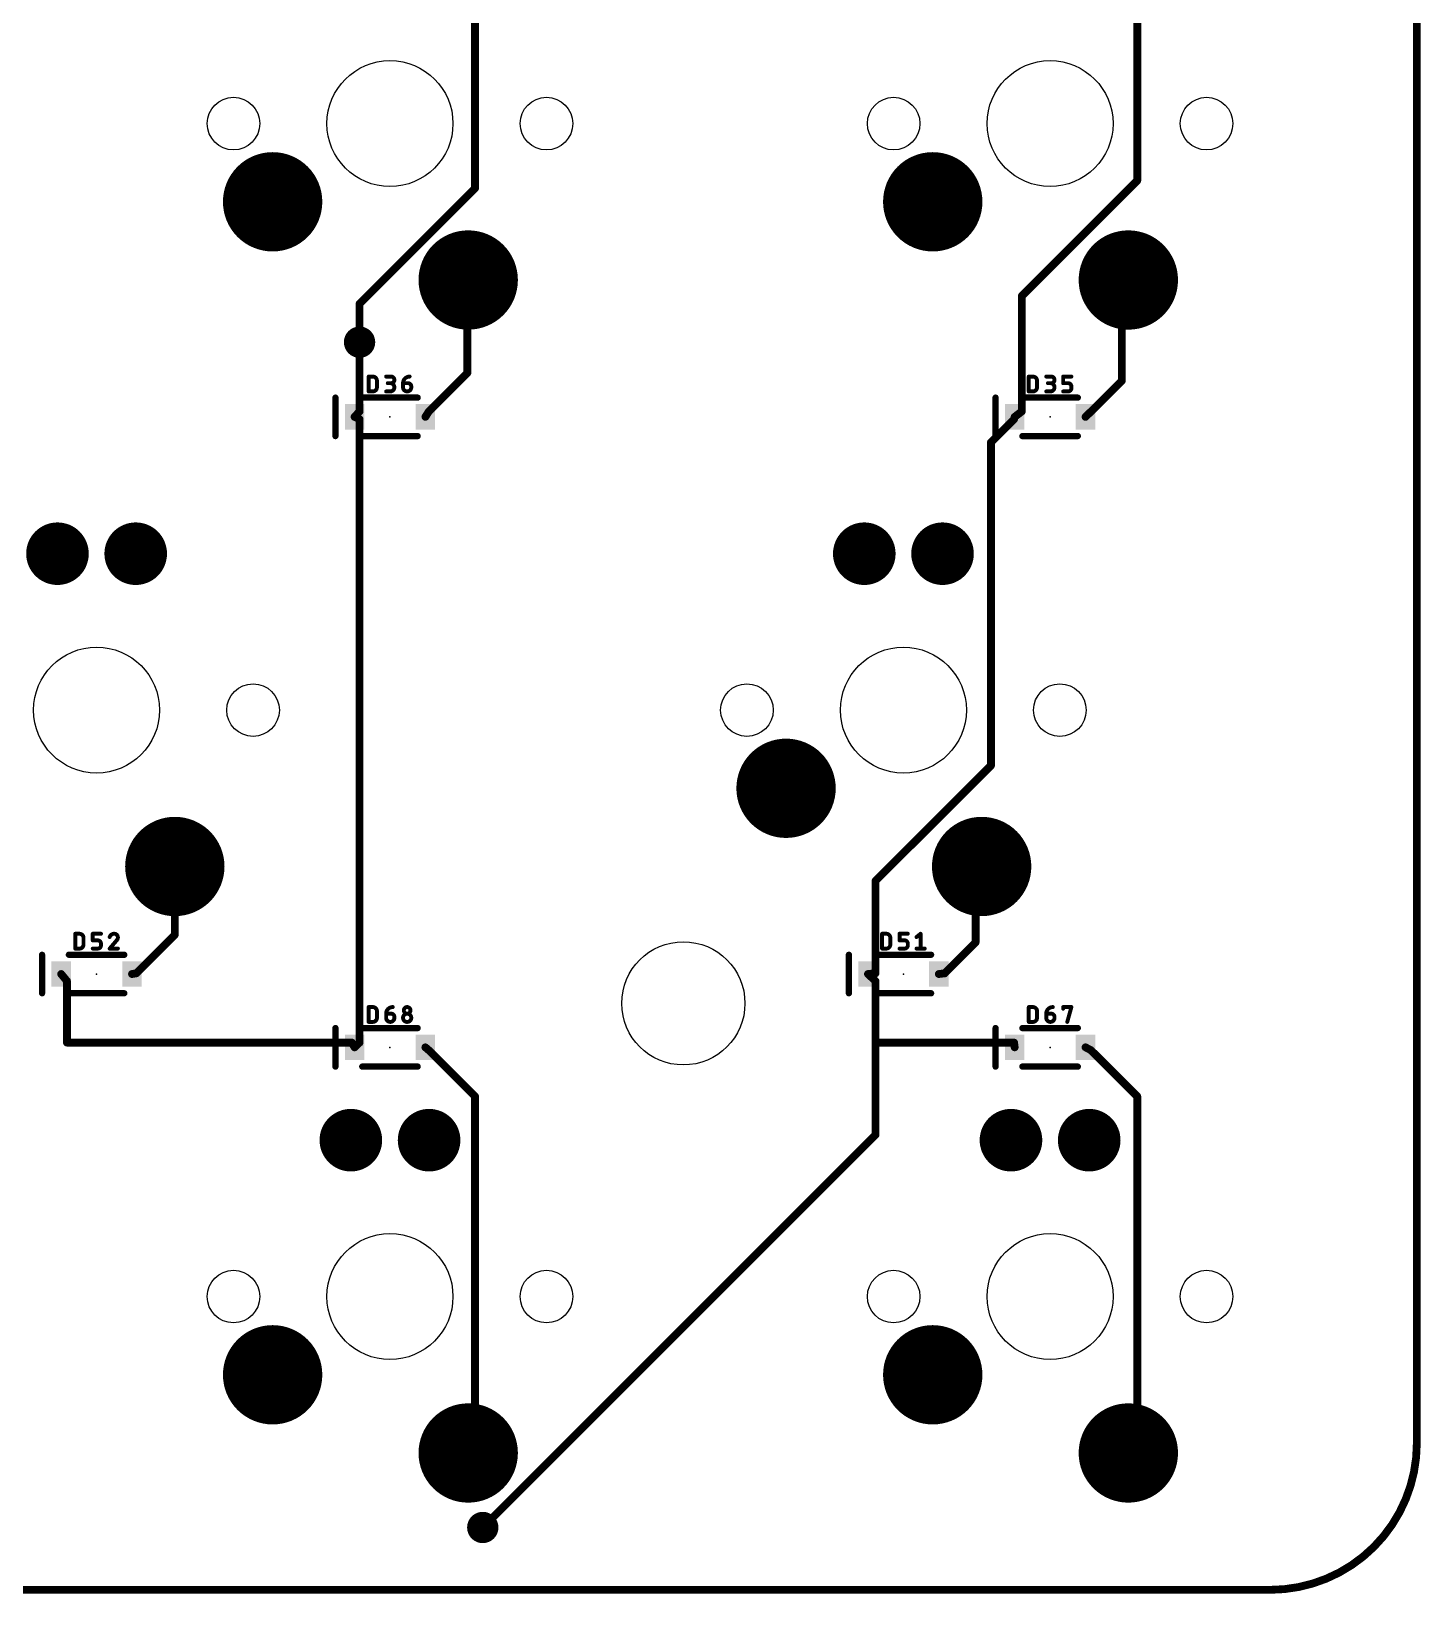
# Model space of a CAD drawing. Extents: x -10 to 314, y -10 to 86.
# Drawn here: x 269.3 to 314.5, y -9.7 to 41.1 of the extents above; entities that cross this region are included whole.
import ezdxf

# ---------------------------------------------------------------- set-up
doc = ezdxf.new("R2010")
doc.units = 0
for name, color, linetype in [('1', 12, 'CONTINUOUS'), ('17', 110, 'CONTINUOUS'), ('18', 110, 'CONTINUOUS'), ('20', 31, 'CONTINUOUS'), ('21', 253, 'CONTINUOUS'), ('23', 53, 'CONTINUOUS'), ('25', 253, 'CONTINUOUS')]:
    doc.layers.add(name, color=color, linetype=linetype)

# ---------------------------------------------------------------- blocks, each defined once
blk = doc.blocks.new('RECT')
blk.add_solid([(-0.5, -0.5), (0.5, -0.5), (-0.5, 0.5), (0.5, 0.5)])
blk = doc.blocks.new('ROUNDP')
at = {"const_width": 0.5}
blk.add_lwpolyline([(0, -0.25, 1), (0, 0.25, 1), (0, -0.25)], format="xyb", dxfattribs=at)
blk = doc.blocks.new('ROUNDV')
at = {"const_width": 0.5}
blk.add_lwpolyline([(0, -0.25, 1), (0, 0.25, 1), (0, -0.25)], format="xyb", dxfattribs=at)

msp = doc.modelspace()

# ---------------------------------------------------------------- linework, layer by layer
at = {"layer": '1', "const_width": 0.254}
for points in [[(314.325, 80.9625), (314.325, -4.7625)], [(283.75, 36), (283.75, 46.75)], [(305.25, 36.25), (305.25, 46)], [(280, 32.25), (283.75, 36)], [(301.5, 32.5), (305.25, 36.25)], [(283.5, 33), (283.5275, 33.02)], [(283.5, 33), (283.5, 30)], [(304.75, 33), (304.9588, 33.02)], [(304.75, 33), (304.75, 29.75)], [(301.5, 28.75), (301.5, 32.5)], [(280, 31), (280, 32.25)], [(280, 28.75), (280, 31)], [(283.5, 30), (282.25, 28.75)], [(304.75, 29.75), (303.75, 28.75)], [(280, 28.75), (279.8375, 28.575)], [(280, 28.5), (279.8375, 28.575)], [(280, 8.25), (280, 28.5)], [(282.25, 28.75), (282.1375, 28.575)], [(300.5, 27.75), (301.25, 28.5)], [(301.25, 28.5), (301.2688, 28.575)], [(301.5, 28.75), (301.2688, 28.575)], [(303.75, 28.75), (303.5688, 28.575)], [(300.5, 17.25), (300.5, 27.75)], [(296.75, 13.5), (300.5, 17.25)], [(274, 13.75), (274.0025, 13.97)], [(274, 13.75), (274, 11.75)], [(300, 13.75), (300.1963, 13.97)], [(300, 13.75), (300, 11.5)], [(296.75, 10.5), (296.75, 13.5)], [(274, 11.75), (272.75, 10.5)], [(300, 11.5), (299, 10.5)], [(270.5, 10.25), (270.3125, 10.4775)], [(270.5, 10.25), (270.5, 8.25)], [(272.75, 10.5), (272.6125, 10.4775)], [(296.75, 10.5), (296.5063, 10.4775)], [(296.75, 10.25), (296.5063, 10.4775)], [(296.75, 10.25), (296.75, 8.25)], [(299, 10.5), (298.8063, 10.4775)], [(270.5, 8.25), (279.75, 8.25)], [(279.75, 8.25), (279.8375, 8.0962)], [(280, 8.25), (279.8375, 8.0962)], [(282.25, 8), (282.1375, 8.0962)], [(283.75, 6.5), (282.25, 8)], [(296.75, 8.25), (301.25, 8.25)], [(296.75, 8.25), (296.75, 5.25)], [(301.25, 8.25), (301.2688, 8.0962)], [(303.75, 8), (303.5688, 8.0962)], [(305.25, 6.5), (303.75, 8)], [(283.75, -5), (283.75, 6.5)], [(305.25, -4.75), (305.25, 6.5)], [(296.75, 5.25), (284, -7.5)], [(283.75, -5), (283.5275, -5.08)], [(305, -5), (304.9588, -5.08)], [(305, -5), (305.25, -4.75)], [(309.5625, -9.525), (-4.7625, -9.525)]]:
    msp.add_lwpolyline(points, dxfattribs=at)
at = {"layer": '1'}
for points, const_width in [([(283.6865, 36, 1), (283.8135, 36)], 0.127), ([(283.7949, 35.9551, 1), (283.7051, 36.0449)], 0.127), ([(305.1865, 36.25, 1), (305.3135, 36.25)], 0.127), ([(305.2949, 36.2051, 1), (305.2051, 36.2949)], 0.127), ([(283.5635, 33, 1), (283.4365, 33)], 0.127), ([(283.4627, 33.0514, 1), (283.5373, 32.9486)], 0.127), ([(283.5648, 32.9686, 1), (283.4902, 33.0714)], 0.127), ([(304.8135, 33, 1), (304.6865, 33)], 0.127), ([(304.7439, 33.0632, 1), (304.7561, 32.9368)], 0.127), ([(304.9648, 32.9568, 1), (304.9527, 33.0832)], 0.127), ([(301.5635, 32.5, 1), (301.4365, 32.5)], 0.127), ([(301.4551, 32.5449, 1), (301.5449, 32.4551)], 0.127), ([(280.0635, 32.25, 1), (279.9365, 32.25)], 0.127), ([(279.9551, 32.2949, 1), (280.0449, 32.2051)], 0.127), ([(280.0635, 31, 1), (279.9365, 31)], 0.127), ([(279.9365, 31, 1), (280.0635, 31)], 0.127), ([(283.4365, 30, 1), (283.5635, 30)], 0.127), ([(283.5449, 29.9551, 1), (283.4551, 30.0449)], 0.127), ([(304.6865, 29.75, 1), (304.8135, 29.75)], 0.127), ([(304.7949, 29.7051, 1), (304.7051, 29.7949)], 0.127), ([(279.8641, 28.6327, 1), (279.8109, 28.5173)], 0.127), ([(279.791, 28.6182, 1), (279.884, 28.5318)], 0.127), ([(279.9365, 28.75, 1), (280.0635, 28.75)], 0.127), ([(280.0635, 28.5, 1), (279.9365, 28.5)], 0.127), ([(280.0465, 28.7068, 1), (279.9535, 28.7932)], 0.127), ([(279.9734, 28.4423, 1), (280.0266, 28.5577)], 0.127), ([(282.0841, 28.6093, 1), (282.1909, 28.5407)], 0.127), ([(282.2051, 28.7949, 1), (282.2949, 28.7051)], 0.127), ([(282.3034, 28.7157, 1), (282.1966, 28.7843)], 0.127), ([(301.1884, 28.5154, 1), (301.3116, 28.4846)], 0.127), ([(301.2949, 28.4551, 1), (301.2051, 28.5449)], 0.127), ([(301.2304, 28.6256, 1), (301.3071, 28.5244)], 0.127), ([(301.3304, 28.5596, 1), (301.2071, 28.5904)], 0.127), ([(301.4365, 28.75, 1), (301.5635, 28.75)], 0.127), ([(301.5383, 28.6994, 1), (301.4617, 28.8006)], 0.127), ([(303.5246, 28.6207, 1), (303.6129, 28.5293)], 0.127), ([(303.7051, 28.7949, 1), (303.7949, 28.7051)], 0.127), ([(303.7941, 28.7043, 1), (303.7059, 28.7957)], 0.127), ([(300.5635, 27.75, 1), (300.4365, 27.75)], 0.127), ([(300.4551, 27.7949, 1), (300.5449, 27.7051)], 0.127), ([(300.4365, 17.25, 1), (300.5635, 17.25)], 0.127), ([(300.5449, 17.2051, 1), (300.4551, 17.2949)], 0.127), ([(274.0635, 13.75, 1), (273.9365, 13.75)], 0.127), ([(273.9365, 13.7507, 1), (274.0635, 13.7493)], 0.127), ([(274.066, 13.9693, 1), (273.939, 13.9707)], 0.127), ([(300.0635, 13.75, 1), (299.9365, 13.75)], 0.127), ([(299.9526, 13.7923, 1), (300.0474, 13.7077)], 0.127), ([(300.2436, 13.9277, 1), (300.1489, 14.0123)], 0.127), ([(296.8135, 13.5, 1), (296.6865, 13.5)], 0.127), ([(296.7051, 13.5449, 1), (296.7949, 13.4551)], 0.127), ([(273.9365, 11.75, 1), (274.0635, 11.75)], 0.127), ([(274.0449, 11.7051, 1), (273.9551, 11.7949)], 0.127), ([(299.9365, 11.5, 1), (300.0635, 11.5)], 0.127), ([(300.0449, 11.4551, 1), (299.9551, 11.5449)], 0.127), ([(270.3615, 10.5179, 1), (270.2635, 10.4371)], 0.127), ([(270.5635, 10.25, 1), (270.4365, 10.25)], 0.127), ([(270.451, 10.2096, 1), (270.549, 10.2904)], 0.127), ([(272.6022, 10.5402, 1), (272.6228, 10.4148)], 0.127), ([(272.7051, 10.5449, 1), (272.7949, 10.4551)], 0.127), ([(272.7603, 10.4373, 1), (272.7397, 10.5627)], 0.127), ([(296.5496, 10.5239, 1), (296.4629, 10.4311)], 0.127), ([(296.5004, 10.5407, 1), (296.5121, 10.4143)], 0.127), ([(296.6865, 10.5, 1), (296.8135, 10.5)], 0.127), ([(296.8135, 10.25, 1), (296.6865, 10.25)], 0.127), ([(296.7067, 10.2036, 1), (296.7933, 10.2964)], 0.127), ([(296.7558, 10.4368, 1), (296.7442, 10.5632)], 0.127), ([(298.7989, 10.5406, 1), (298.8136, 10.4144)], 0.127), ([(298.9551, 10.5449, 1), (299.0449, 10.4551)], 0.127), ([(299.0073, 10.4369, 1), (298.9927, 10.5631)], 0.127), ([(270.5, 8.3135, 1), (270.5, 8.1865)], 0.127), ([(270.4365, 8.25, 1), (270.5635, 8.25)], 0.127), ([(279.8052, 8.2814, 1), (279.6948, 8.2186)], 0.127), ([(279.75, 8.1865, 1), (279.75, 8.3135)], 0.127), ([(279.7939, 8.1424, 1), (279.8811, 8.0501)], 0.127), ([(279.7823, 8.0648, 1), (279.8927, 8.1277)], 0.127), ([(279.9365, 8.25, 1), (280.0635, 8.25)], 0.127), ([(280.0436, 8.2039, 1), (279.9564, 8.2961)], 0.127), ([(282.1788, 8.1445, 1), (282.0962, 8.048)], 0.127), ([(282.2949, 8.0449, 1), (282.2051, 7.9551)], 0.127), ([(296.75, 8.3135, 1), (296.75, 8.1865)], 0.127), ([(296.8135, 8.25, 1), (296.6865, 8.25)], 0.127), ([(296.6865, 8.25, 1), (296.8135, 8.25)], 0.127), ([(301.313, 8.2577, 1), (301.187, 8.2423)], 0.127), ([(301.2057, 8.0886, 1), (301.3318, 8.1039)], 0.127), ([(301.25, 8.1865, 1), (301.25, 8.3135)], 0.127), ([(303.5985, 8.1523, 1), (303.539, 8.0402)], 0.127), ([(303.7949, 8.0449, 1), (303.7051, 7.9551)], 0.127), ([(282.2087, 7.9517, 1), (282.2913, 8.0483)], 0.127), ([(303.7202, 7.9439, 1), (303.7798, 8.0561)], 0.127), ([(283.8135, 6.5, 1), (283.6865, 6.5)], 0.127), ([(283.7051, 6.4551, 1), (283.7949, 6.5449)], 0.127), ([(305.3135, 6.5, 1), (305.1865, 6.5)], 0.127), ([(305.2051, 6.4551, 1), (305.2949, 6.5449)], 0.127), ([(296.6865, 5.25, 1), (296.8135, 5.25)], 0.127), ([(296.7949, 5.2051, 1), (296.7051, 5.2949)], 0.127), ([(283.506, -5.0202, 1), (283.549, -5.1398)], 0.127), ([(283.6865, -5, 1), (283.8135, -5)], 0.127), ([(283.7715, -5.0598, 1), (283.7285, -4.9402)], 0.127), ([(304.9023, -5.0509, 1), (305.0152, -5.1091)], 0.127), ([(304.9551, -4.9551, 1), (305.0449, -5.0449)], 0.127), ([(305.0564, -5.0291, 1), (304.9436, -4.9709)], 0.127), ([(305.1865, -4.75, 1), (305.3135, -4.75)], 0.127), ([(305.2949, -4.7949, 1), (305.2051, -4.7051)], 0.127), ([(309.5625, -9.525, 0.4142), (314.325, -4.7625)], 0.254), ([(314.3885, -4.7625, 1), (314.2615, -4.7625)], 0.127), ([(314.2615, -4.7625, 1), (314.3885, -4.7625)], 0.127), ([(283.9551, -7.4551, 1), (284.0449, -7.5449)], 0.127), ([(309.5625, -9.4615, 1), (309.5625, -9.5885)], 0.127), ([(309.5625, -9.5885, 1), (309.5625, -9.4615)], 0.127)]:
    msp.add_lwpolyline(points, format="xyb", dxfattribs=dict(at, const_width=const_width))
at = {"layer": '20', "const_width": 0.1524}
for points in [[(314.325, -4.7625), (314.325, 80.9625)], [(-4.7625, -9.525), (309.5625, -9.525)]]:
    msp.add_lwpolyline(points, dxfattribs=at)
at = {"layer": '20'}
for points, const_width in [([(309.5625, -9.525, 0.4142), (314.325, -4.7625)], 0.1524), ([(314.3631, -4.7625, 1), (314.2869, -4.7625)], 0.0762), ([(314.2869, -4.7625, 1), (314.3631, -4.7625)], 0.0762), ([(309.5625, -9.4869, 1), (309.5625, -9.5631)], 0.0762), ([(309.5625, -9.5631, 1), (309.5625, -9.4869)], 0.0762)]:
    msp.add_lwpolyline(points, format="xyb", dxfattribs=dict(at, const_width=const_width))
for centre, radius in [((280.9875, 38.1), 2.0447), ((302.4187, 38.1), 2.0447), ((275.9075, 38.1), 0.8534), ((286.0675, 38.1), 0.8534), ((297.3388, 38.1), 0.8534), ((307.4988, 38.1), 0.8534), ((271.4625, 19.05), 2.0447), ((297.6563, 19.05), 2.0447), ((276.5425, 19.05), 0.8534), ((292.5763, 19.05), 0.8534), ((302.7363, 19.05), 0.8534), ((290.5125, 9.525), 2), ((280.9875, 0), 2.0447), ((302.4187, 0), 2.0447), ((275.9075, 0), 0.8534), ((286.0675, 0), 0.8534), ((297.3388, 0), 0.8534), ((307.4988, 0), 0.8534)]:
    msp.add_circle(centre, radius, dxfattribs=at)
at = {"layer": '21', "const_width": 0.2032}
for points in [[(279.2175, 29.2), (279.2175, 27.95)], [(280.0875, 29.2), (281.8875, 29.2)], [(300.6488, 29.2), (300.6488, 27.95)], [(301.5188, 29.2), (303.3188, 29.2)], [(280.0875, 27.95), (281.8875, 27.95)], [(301.5188, 27.95), (303.3188, 27.95)], [(269.6925, 11.1025), (269.6925, 9.8525)], [(270.5625, 11.1025), (272.3625, 11.1025)], [(295.8863, 11.1025), (295.8863, 9.8525)], [(296.7563, 11.1025), (298.5563, 11.1025)], [(270.5625, 9.8525), (272.3625, 9.8525)], [(296.7563, 9.8525), (298.5563, 9.8525)], [(279.2175, 8.7213), (279.2175, 7.4713)], [(280.0875, 8.7213), (281.8875, 8.7213)], [(300.6488, 8.7213), (300.6488, 7.4713)], [(301.5188, 8.7213), (303.3188, 8.7213)], [(280.0875, 7.4713), (281.8875, 7.4713)], [(301.5188, 7.4713), (303.3188, 7.4713)]]:
    msp.add_lwpolyline(points, dxfattribs=at)
at = {"layer": '21', "const_width": 0.1016}
for points in [[(279.2683, 29.2, 1), (279.1667, 29.2)], [(280.0875, 29.2508, 1), (280.0875, 29.1492)], [(281.8875, 29.1492, 1), (281.8875, 29.2508)], [(300.6995, 29.2, 1), (300.598, 29.2)], [(301.5188, 29.2508, 1), (301.5188, 29.1492)], [(303.3188, 29.1492, 1), (303.3188, 29.2508)], [(279.1667, 27.95, 1), (279.2683, 27.95)], [(280.0875, 28.0008, 1), (280.0875, 27.8992)], [(281.8875, 27.8992, 1), (281.8875, 28.0008)], [(300.598, 27.95, 1), (300.6995, 27.95)], [(301.5188, 28.0008, 1), (301.5188, 27.8992)], [(303.3188, 27.8992, 1), (303.3188, 28.0008)], [(269.7433, 11.1025, 1), (269.6417, 11.1025)], [(270.5625, 11.1533, 1), (270.5625, 11.0517)], [(272.3625, 11.0517, 1), (272.3625, 11.1533)], [(295.937, 11.1025, 1), (295.8355, 11.1025)], [(296.7563, 11.1533, 1), (296.7563, 11.0517)], [(298.5563, 11.0517, 1), (298.5563, 11.1533)], [(269.6417, 9.8525, 1), (269.7433, 9.8525)], [(270.5625, 9.9033, 1), (270.5625, 9.8017)], [(272.3625, 9.8017, 1), (272.3625, 9.9033)], [(295.8355, 9.8525, 1), (295.937, 9.8525)], [(296.7563, 9.9033, 1), (296.7563, 9.8017)], [(298.5563, 9.8017, 1), (298.5563, 9.9033)], [(279.2683, 8.7213, 1), (279.1667, 8.7213)], [(280.0875, 8.7721, 1), (280.0875, 8.6705)], [(281.8875, 8.6705, 1), (281.8875, 8.7721)], [(300.6995, 8.7213, 1), (300.598, 8.7213)], [(301.5188, 8.7721, 1), (301.5188, 8.6705)], [(303.3188, 8.6705, 1), (303.3188, 8.7721)], [(279.1667, 7.4713, 1), (279.2683, 7.4713)], [(280.0875, 7.5221, 1), (280.0875, 7.4205)], [(281.8875, 7.4205, 1), (281.8875, 7.5221)], [(300.598, 7.4713, 1), (300.6995, 7.4713)], [(301.5188, 7.5221, 1), (301.5188, 7.4205)], [(303.3188, 7.4205, 1), (303.3188, 7.5221)]]:
    msp.add_lwpolyline(points, format="xyb", dxfattribs=at)
at = {"layer": '23'}
for p in [(280.9875, 28.575), (302.4187, 28.575), (271.4625, 10.4775), (297.6563, 10.4775), (280.9875, 8.0962), (302.4187, 8.0962)]:
    msp.add_point(p, dxfattribs=at)
at = {"layer": '25', "const_width": 0.127}
for points in [[(280.2957, 29.4005), (280.2957, 29.8831)], [(280.2957, 29.8831), (280.4297, 29.8831)], [(280.8626, 29.8831), (281.0235, 29.8831)], [(301.7269, 29.4005), (301.7269, 29.8831)], [(301.7269, 29.8831), (301.861, 29.8831)], [(302.2938, 29.8831), (302.4547, 29.8831)], [(302.8425, 29.6686), (302.8425, 29.8831)], [(302.8425, 29.8831), (303.1106, 29.8831)], [(280.4297, 29.4005), (280.2957, 29.4005)], [(280.5638, 29.749), (280.5638, 29.5346)], [(280.8626, 29.4005), (280.9966, 29.4005)], [(281.0235, 29.6686), (280.9162, 29.6686)], [(281.4112, 29.6686), (281.5721, 29.6686)], [(281.4112, 29.5346), (281.4112, 29.6686)], [(281.6793, 29.5614), (281.6793, 29.5346)], [(301.861, 29.4005), (301.7269, 29.4005)], [(301.995, 29.749), (301.995, 29.5346)], [(302.2938, 29.4005), (302.4279, 29.4005)], [(302.4547, 29.6686), (302.3475, 29.6686)], [(303.0033, 29.6686), (302.8425, 29.6686)], [(302.8425, 29.4005), (303.0033, 29.4005)], [(303.1106, 29.5077), (303.1106, 29.5614)], [(270.7707, 11.303), (270.7707, 11.7856)], [(270.7707, 11.7856), (270.9047, 11.7856)], [(271.0388, 11.6515), (271.0388, 11.4371)], [(271.3376, 11.5711), (271.3376, 11.7856)], [(271.3376, 11.7856), (271.6057, 11.7856)], [(296.9644, 11.303), (296.9644, 11.7856)], [(296.9644, 11.7856), (297.0985, 11.7856)], [(297.2325, 11.6515), (297.2325, 11.4371)], [(297.5313, 11.5711), (297.5313, 11.7856)], [(297.5313, 11.7856), (297.7995, 11.7856)], [(298.08, 11.6784), (298.214, 11.7856)], [(298.214, 11.7856), (298.214, 11.303)], [(270.9047, 11.303), (270.7707, 11.303)], [(271.4985, 11.5711), (271.3376, 11.5711)], [(271.3376, 11.303), (271.4985, 11.303)], [(271.6057, 11.4102), (271.6057, 11.4639)], [(272.1141, 11.5711), (271.8862, 11.303)], [(271.8862, 11.303), (272.1543, 11.303)], [(297.0985, 11.303), (296.9644, 11.303)], [(297.6922, 11.5711), (297.5313, 11.5711)], [(297.5313, 11.303), (297.6922, 11.303)], [(297.7995, 11.4102), (297.7995, 11.4639)], [(298.08, 11.303), (298.3481, 11.303)], [(280.2957, 8.9218), (280.2957, 9.4044)], [(280.2957, 9.4044), (280.4297, 9.4044)], [(280.5638, 9.2703), (280.5638, 9.0558)], [(280.8626, 9.1899), (281.0235, 9.1899)], [(280.8626, 9.0558), (280.8626, 9.1899)], [(281.1307, 9.0826), (281.1307, 9.0558)], [(301.7269, 8.9218), (301.7269, 9.4044)], [(301.7269, 9.4044), (301.861, 9.4044)], [(301.995, 9.2703), (301.995, 9.0558)], [(302.2938, 9.1899), (302.4547, 9.1899)], [(302.2938, 9.0558), (302.2938, 9.1899)], [(302.562, 9.0826), (302.562, 9.0558)], [(302.8425, 9.3507), (302.8425, 9.4044)], [(302.8425, 9.4044), (303.1106, 9.4044)], [(303.1106, 9.4044), (302.9765, 8.9218)], [(280.4297, 8.9218), (280.2957, 8.9218)], [(301.861, 8.9218), (301.7269, 8.9218)]]:
    msp.add_lwpolyline(points, dxfattribs=at)
at = {"layer": '25'}
for points, const_width in [([(280.3274, 29.8831, 1), (280.2639, 29.8831)], 0.0635), ([(280.2957, 29.9149, 1), (280.2957, 29.8514)], 0.0635), ([(280.5638, 29.749, 0.4142), (280.4297, 29.8831)], 0.127), ([(280.4297, 29.9149, 1), (280.4297, 29.8514)], 0.0635), ([(280.4297, 29.8514, 1), (280.4297, 29.9149)], 0.0635), ([(280.8626, 29.9149, 1), (280.8626, 29.8514)], 0.0635), ([(281.0235, 29.6686, 1), (281.0235, 29.8831)], 0.127), ([(281.0235, 29.9149, 1), (281.0235, 29.8514)], 0.0635), ([(281.0235, 29.8514, 1), (281.0235, 29.9149)], 0.0635), ([(281.6257, 29.8831, 0.4142), (281.4112, 29.6686)], 0.127), ([(281.6257, 29.8514, 1), (281.6257, 29.9148)], 0.0635), ([(301.7269, 29.9149, 1), (301.7269, 29.8514)], 0.0635), ([(301.7587, 29.8831, 1), (301.6952, 29.8831)], 0.0635), ([(301.995, 29.749, 0.4142), (301.861, 29.8831)], 0.127), ([(301.861, 29.9149, 1), (301.861, 29.8514)], 0.0635), ([(301.861, 29.8514, 1), (301.861, 29.9149)], 0.0635), ([(302.2938, 29.9149, 1), (302.2938, 29.8514)], 0.0635), ([(302.4547, 29.6686, 1), (302.4547, 29.8831)], 0.127), ([(302.4547, 29.9149, 1), (302.4547, 29.8514)], 0.0635), ([(302.4547, 29.8514, 1), (302.4547, 29.9149)], 0.0635), ([(302.8742, 29.8831, 1), (302.8107, 29.8831)], 0.0635), ([(302.8425, 29.9149, 1), (302.8425, 29.8514)], 0.0635), ([(303.1106, 29.8514, 1), (303.1106, 29.9149)], 0.0635), ([(280.2957, 29.4322, 1), (280.2957, 29.3688)], 0.0635), ([(280.4297, 29.4005, 0.4142), (280.5638, 29.5346)], 0.127), ([(280.4297, 29.4322, 1), (280.4297, 29.3688)], 0.0635), ([(280.4297, 29.3688, 1), (280.4297, 29.4322)], 0.0635), ([(280.5955, 29.749, 1), (280.532, 29.749)], 0.0635), ([(280.532, 29.749, 1), (280.5955, 29.749)], 0.0635), ([(280.5955, 29.5346, 1), (280.532, 29.5346)], 0.0635), ([(280.532, 29.5346, 1), (280.5955, 29.5346)], 0.0635), ([(280.8626, 29.4322, 1), (280.8626, 29.3688)], 0.0635), ([(280.9162, 29.7004, 1), (280.9162, 29.6369)], 0.0635), ([(280.9966, 29.4005, 1), (280.9966, 29.6686)], 0.127), ([(280.9966, 29.7004, 1), (280.9966, 29.6369)], 0.0635), ([(280.9966, 29.4322, 1), (280.9966, 29.3688)], 0.0635), ([(281.0235, 29.7004, 1), (281.0235, 29.6369)], 0.0635), ([(280.9966, 29.3688, 1), (280.9966, 29.4322)], 0.0635), ([(281.0235, 29.6369, 1), (281.0235, 29.7004)], 0.0635), ([(281.4112, 29.7004, 1), (281.4112, 29.6369)], 0.0635), ([(281.4112, 29.5346, 1), (281.6793, 29.5346)], 0.127), ([(281.443, 29.6686, 1), (281.3795, 29.6686)], 0.0635), ([(281.3795, 29.6686, 1), (281.443, 29.6686)], 0.0635), ([(281.443, 29.5346, 1), (281.3795, 29.5346)], 0.0635), ([(281.3795, 29.5346, 1), (281.443, 29.5346)], 0.0635), ([(281.6793, 29.5614, 0.4142), (281.5721, 29.6686)], 0.127), ([(281.5721, 29.7004, 1), (281.5721, 29.6369)], 0.0635), ([(281.5721, 29.6369, 1), (281.5721, 29.7004)], 0.0635), ([(281.7111, 29.5614, 1), (281.6476, 29.5614)], 0.0635), ([(281.7111, 29.5346, 1), (281.6476, 29.5346)], 0.0635), ([(281.6476, 29.5614, 1), (281.7111, 29.5614)], 0.0635), ([(281.6476, 29.5346, 1), (281.7111, 29.5346)], 0.0635), ([(301.7269, 29.4322, 1), (301.7269, 29.3688)], 0.0635), ([(301.861, 29.4005, 0.4142), (301.995, 29.5346)], 0.127), ([(301.861, 29.4322, 1), (301.861, 29.3688)], 0.0635), ([(301.861, 29.3688, 1), (301.861, 29.4322)], 0.0635), ([(302.0268, 29.749, 1), (301.9633, 29.749)], 0.0635), ([(301.9633, 29.749, 1), (302.0268, 29.749)], 0.0635), ([(302.0268, 29.5346, 1), (301.9633, 29.5346)], 0.0635), ([(301.9633, 29.5346, 1), (302.0268, 29.5346)], 0.0635), ([(302.2938, 29.4322, 1), (302.2938, 29.3688)], 0.0635), ([(302.3475, 29.7004, 1), (302.3475, 29.6369)], 0.0635), ([(302.4279, 29.4005, 1), (302.4279, 29.6686)], 0.127), ([(302.4279, 29.7004, 1), (302.4279, 29.6369)], 0.0635), ([(302.4279, 29.4322, 1), (302.4279, 29.3688)], 0.0635), ([(302.4547, 29.7004, 1), (302.4547, 29.6369)], 0.0635), ([(302.4279, 29.3688, 1), (302.4279, 29.4322)], 0.0635), ([(302.4547, 29.6369, 1), (302.4547, 29.7004)], 0.0635), ([(302.8425, 29.7004, 1), (302.8425, 29.6369)], 0.0635), ([(302.8107, 29.6686, 1), (302.8742, 29.6686)], 0.0635), ([(302.8425, 29.4322, 1), (302.8425, 29.3688)], 0.0635), ([(303.1106, 29.5614, 0.4142), (303.0033, 29.6686)], 0.127), ([(303.0033, 29.7004, 1), (303.0033, 29.6369)], 0.0635), ([(303.0033, 29.4005, 0.4142), (303.1106, 29.5077)], 0.127), ([(303.0033, 29.4322, 1), (303.0033, 29.3688)], 0.0635), ([(303.0033, 29.6369, 1), (303.0033, 29.7004)], 0.0635), ([(303.0033, 29.3688, 1), (303.0033, 29.4322)], 0.0635), ([(303.1423, 29.5614, 1), (303.0788, 29.5614)], 0.0635), ([(303.0788, 29.5614, 1), (303.1423, 29.5614)], 0.0635), ([(303.1423, 29.5077, 1), (303.0788, 29.5077)], 0.0635), ([(303.0788, 29.5077, 1), (303.1423, 29.5077)], 0.0635), ([(280.2639, 29.4005, 1), (280.3274, 29.4005)], 0.0635), ([(301.6952, 29.4005, 1), (301.7587, 29.4005)], 0.0635), ([(270.8024, 11.7856, 1), (270.7389, 11.7856)], 0.0635), ([(270.7707, 11.8174, 1), (270.7707, 11.7538)], 0.0635), ([(271.0388, 11.6515, 0.4142), (270.9047, 11.7856)], 0.127), ([(270.9047, 11.8174, 1), (270.9047, 11.7538)], 0.0635), ([(270.9047, 11.7538, 1), (270.9047, 11.8174)], 0.0635), ([(271.0705, 11.6515, 1), (271.007, 11.6515)], 0.0635), ([(271.007, 11.6515, 1), (271.0705, 11.6515)], 0.0635), ([(271.3693, 11.7856, 1), (271.3058, 11.7856)], 0.0635), ([(271.3376, 11.8174, 1), (271.3376, 11.7538)], 0.0635), ([(271.6057, 11.7538, 1), (271.6057, 11.8174)], 0.0635), ([(272.0337, 11.7856, 0.3252), (271.8862, 11.6784)], 0.127), ([(271.856, 11.6881, 1), (271.9164, 11.6686)], 0.0635), ([(272.1543, 11.6649, 0.4142), (272.0337, 11.7856)], 0.127), ([(272.0337, 11.8173, 1), (272.0337, 11.7538)], 0.0635), ([(272.0337, 11.7539, 1), (272.0337, 11.8173)], 0.0635), ([(272.1141, 11.5711, 0.2053), (272.1543, 11.6649)], 0.127), ([(272.1861, 11.6649, 1), (272.1226, 11.6649)], 0.0635), ([(272.1226, 11.6649, 1), (272.1861, 11.6649)], 0.0635), ([(296.9644, 11.8174, 1), (296.9644, 11.7538)], 0.0635), ([(296.9962, 11.7856, 1), (296.9327, 11.7856)], 0.0635), ([(297.2325, 11.6515, 0.4142), (297.0985, 11.7856)], 0.127), ([(297.0985, 11.8174, 1), (297.0985, 11.7538)], 0.0635), ([(297.0985, 11.7538, 1), (297.0985, 11.8174)], 0.0635), ([(297.2643, 11.6515, 1), (297.2008, 11.6515)], 0.0635), ([(297.2008, 11.6515, 1), (297.2643, 11.6515)], 0.0635), ([(297.5631, 11.7856, 1), (297.4996, 11.7856)], 0.0635), ([(297.5313, 11.8174, 1), (297.5313, 11.7538)], 0.0635), ([(297.7995, 11.7538, 1), (297.7995, 11.8174)], 0.0635), ([(298.0601, 11.7031, 1), (298.0998, 11.6536)], 0.0635), ([(298.2458, 11.7856, 1), (298.1823, 11.7856)], 0.0635), ([(298.2339, 11.7608, 1), (298.1942, 11.8104)], 0.0635), ([(270.7707, 11.3348, 1), (270.7707, 11.2713)], 0.0635), ([(270.7389, 11.303, 1), (270.8024, 11.303)], 0.0635), ([(270.9047, 11.303, 0.4142), (271.0388, 11.4371)], 0.127), ([(270.9047, 11.3347, 1), (270.9047, 11.2713)], 0.0635), ([(270.9047, 11.2713, 1), (270.9047, 11.3348)], 0.0635), ([(271.0705, 11.4371, 1), (271.007, 11.4371)], 0.0635), ([(271.007, 11.4371, 1), (271.0705, 11.4371)], 0.0635), ([(271.3058, 11.5711, 1), (271.3693, 11.5711)], 0.0635), ([(271.3376, 11.6029, 1), (271.3376, 11.5394)], 0.0635), ([(271.3376, 11.3348, 1), (271.3376, 11.2713)], 0.0635), ([(271.6057, 11.4639, 0.4142), (271.4985, 11.5711)], 0.127), ([(271.4985, 11.6029, 1), (271.4985, 11.5394)], 0.0635), ([(271.4985, 11.303, 0.4142), (271.6057, 11.4102)], 0.127), ([(271.4985, 11.3348, 1), (271.4985, 11.2713)], 0.0635), ([(271.4985, 11.5394, 1), (271.4985, 11.6029)], 0.0635), ([(271.4985, 11.2713, 1), (271.4985, 11.3348)], 0.0635), ([(271.6375, 11.4639, 1), (271.574, 11.4639)], 0.0635), ([(271.574, 11.4639, 1), (271.6375, 11.4639)], 0.0635), ([(271.6375, 11.4102, 1), (271.574, 11.4102)], 0.0635), ([(271.574, 11.4102, 1), (271.6375, 11.4102)], 0.0635), ([(271.8862, 11.3348, 1), (271.8862, 11.2713)], 0.0635), ([(271.862, 11.3236, 1), (271.9104, 11.2824)], 0.0635), ([(272.0922, 11.5941, 1), (272.136, 11.5481)], 0.0635), ([(272.1383, 11.5505, 1), (272.0899, 11.5917)], 0.0635), ([(272.1543, 11.2713, 1), (272.1543, 11.3348)], 0.0635), ([(296.9644, 11.3348, 1), (296.9644, 11.2713)], 0.0635), ([(296.9327, 11.303, 1), (296.9962, 11.303)], 0.0635), ([(297.0985, 11.303, 0.4142), (297.2325, 11.4371)], 0.127), ([(297.0985, 11.3347, 1), (297.0985, 11.2713)], 0.0635), ([(297.0985, 11.2713, 1), (297.0985, 11.3348)], 0.0635), ([(297.2643, 11.4371, 1), (297.2008, 11.4371)], 0.0635), ([(297.2008, 11.4371, 1), (297.2643, 11.4371)], 0.0635), ([(297.5313, 11.6029, 1), (297.5313, 11.5394)], 0.0635), ([(297.4996, 11.5711, 1), (297.5631, 11.5711)], 0.0635), ([(297.5313, 11.3348, 1), (297.5313, 11.2713)], 0.0635), ([(297.7995, 11.4639, 0.4142), (297.6922, 11.5711)], 0.127), ([(297.6922, 11.6029, 1), (297.6922, 11.5394)], 0.0635), ([(297.6922, 11.303, 0.4142), (297.7995, 11.4102)], 0.127), ([(297.6922, 11.3348, 1), (297.6922, 11.2713)], 0.0635), ([(297.6922, 11.5394, 1), (297.6922, 11.6029)], 0.0635), ([(297.6922, 11.2713, 1), (297.6922, 11.3348)], 0.0635), ([(297.8312, 11.4639, 1), (297.7677, 11.4639)], 0.0635), ([(297.7677, 11.4639, 1), (297.8312, 11.4639)], 0.0635), ([(297.8312, 11.4102, 1), (297.7677, 11.4102)], 0.0635), ([(297.7677, 11.4102, 1), (297.8312, 11.4102)], 0.0635), ([(298.08, 11.3348, 1), (298.08, 11.2713)], 0.0635), ([(298.1823, 11.303, 1), (298.2458, 11.303)], 0.0635), ([(298.3481, 11.2713, 1), (298.3481, 11.3348)], 0.0635), ([(280.3274, 9.4044, 1), (280.2639, 9.4044)], 0.0635), ([(280.2957, 9.4361, 1), (280.2957, 9.3726)], 0.0635), ([(280.5638, 9.2703, 0.4142), (280.4297, 9.4044)], 0.127), ([(280.4297, 9.4361, 1), (280.4297, 9.3726)], 0.0635), ([(280.4297, 9.3726, 1), (280.4297, 9.4361)], 0.0635), ([(280.5955, 9.2703, 1), (280.532, 9.2703)], 0.0635), ([(280.532, 9.2703, 1), (280.5955, 9.2703)], 0.0635), ([(281.0771, 9.4044, 0.4142), (280.8626, 9.1899)], 0.127), ([(280.8626, 9.2216, 1), (280.8626, 9.1581)], 0.0635), ([(280.8943, 9.1899, 1), (280.8308, 9.1899)], 0.0635), ([(280.8308, 9.1899, 1), (280.8943, 9.1899)], 0.0635), ([(281.1307, 9.0826, 0.4142), (281.0235, 9.1899)], 0.127), ([(281.0235, 9.2216, 1), (281.0235, 9.1581)], 0.0635), ([(281.0235, 9.1581, 1), (281.0235, 9.2216)], 0.0635), ([(281.0771, 9.3726, 1), (281.0771, 9.4361)], 0.0635), ([(281.1624, 9.0826, 1), (281.099, 9.0826)], 0.0635), ([(281.6793, 9.0558, 1), (281.4112, 9.0558)], 0.127), ([(281.6525, 9.2971, 1), (281.438, 9.2971)], 0.127), ([(281.438, 9.2971, 1), (281.6525, 9.2971)], 0.127), ([(281.4698, 9.2971, 1), (281.4063, 9.2971)], 0.0635), ([(281.4063, 9.2971, 1), (281.4698, 9.2971)], 0.0635), ([(281.6843, 9.2971, 1), (281.6208, 9.2971)], 0.0635), ([(281.6208, 9.2971, 1), (281.6843, 9.2971)], 0.0635), ([(301.7269, 9.4361, 1), (301.7269, 9.3726)], 0.0635), ([(301.7587, 9.4044, 1), (301.6952, 9.4044)], 0.0635), ([(301.995, 9.2703, 0.4142), (301.861, 9.4044)], 0.127), ([(301.861, 9.4361, 1), (301.861, 9.3726)], 0.0635), ([(301.861, 9.3726, 1), (301.861, 9.4361)], 0.0635), ([(302.0268, 9.2703, 1), (301.9633, 9.2703)], 0.0635), ([(301.9633, 9.2703, 1), (302.0268, 9.2703)], 0.0635), ([(302.5083, 9.4044, 0.4142), (302.2938, 9.1899)], 0.127), ([(302.2938, 9.2216, 1), (302.2938, 9.1581)], 0.0635), ([(302.3256, 9.1899, 1), (302.2621, 9.1899)], 0.0635), ([(302.2621, 9.1899, 1), (302.3256, 9.1899)], 0.0635), ([(302.562, 9.0826, 0.4142), (302.4547, 9.1899)], 0.127), ([(302.4547, 9.2216, 1), (302.4547, 9.1581)], 0.0635), ([(302.4547, 9.1581, 1), (302.4547, 9.2216)], 0.0635), ([(302.5083, 9.3726, 1), (302.5083, 9.4361)], 0.0635), ([(302.5937, 9.0826, 1), (302.5302, 9.0826)], 0.0635), ([(302.8742, 9.4044, 1), (302.8107, 9.4044)], 0.0635), ([(302.8425, 9.4361, 1), (302.8425, 9.3726)], 0.0635), ([(302.8107, 9.3507, 1), (302.8742, 9.3507)], 0.0635), ([(303.1412, 9.3959, 1), (303.08, 9.4128)], 0.0635), ([(303.1106, 9.3726, 1), (303.1106, 9.4361)], 0.0635), ([(280.2957, 8.9535, 1), (280.2957, 8.89)], 0.0635), ([(280.2639, 8.9218, 1), (280.3274, 8.9218)], 0.0635), ([(280.4297, 8.9218, 0.4142), (280.5638, 9.0558)], 0.127), ([(280.4297, 8.9535, 1), (280.4297, 8.89)], 0.0635), ([(280.4297, 8.89, 1), (280.4297, 8.9535)], 0.0635), ([(280.5955, 9.0558, 1), (280.532, 9.0558)], 0.0635), ([(280.532, 9.0558, 1), (280.5955, 9.0558)], 0.0635), ([(280.8626, 9.0558, 1), (281.1307, 9.0558)], 0.127), ([(280.8943, 9.0558, 1), (280.8308, 9.0558)], 0.0635), ([(280.8308, 9.0558, 1), (280.8943, 9.0558)], 0.0635), ([(281.1624, 9.0558, 1), (281.099, 9.0558)], 0.0635), ([(281.099, 9.0826, 1), (281.1624, 9.0826)], 0.0635), ([(281.099, 9.0558, 1), (281.1624, 9.0558)], 0.0635), ([(281.4112, 9.0558, 1), (281.6793, 9.0558)], 0.127), ([(281.443, 9.0558, 1), (281.3795, 9.0558)], 0.0635), ([(281.3795, 9.0558, 1), (281.443, 9.0558)], 0.0635), ([(281.7111, 9.0558, 1), (281.6476, 9.0558)], 0.0635), ([(281.6476, 9.0558, 1), (281.7111, 9.0558)], 0.0635), ([(301.7269, 8.9535, 1), (301.7269, 8.89)], 0.0635), ([(301.6952, 8.9218, 1), (301.7587, 8.9218)], 0.0635), ([(301.861, 8.9218, 0.4142), (301.995, 9.0558)], 0.127), ([(301.861, 8.9535, 1), (301.861, 8.89)], 0.0635), ([(301.861, 8.89, 1), (301.861, 8.9535)], 0.0635), ([(302.0268, 9.0558, 1), (301.9633, 9.0558)], 0.0635), ([(301.9633, 9.0558, 1), (302.0268, 9.0558)], 0.0635), ([(302.2938, 9.0558, 1), (302.562, 9.0558)], 0.127), ([(302.3256, 9.0558, 1), (302.2621, 9.0558)], 0.0635), ([(302.2621, 9.0558, 1), (302.3256, 9.0558)], 0.0635), ([(302.5937, 9.0558, 1), (302.5302, 9.0558)], 0.0635), ([(302.5302, 9.0826, 1), (302.5937, 9.0826)], 0.0635), ([(302.5302, 9.0558, 1), (302.5937, 9.0558)], 0.0635), ([(302.9459, 8.9302, 1), (303.0071, 8.9133)], 0.0635)]:
    msp.add_lwpolyline(points, format="xyb", dxfattribs=dict(at, const_width=const_width))

# ---------------------------------------------------------------- block references
at = {"layer": '1', "xscale": 0.63, "yscale": 0.83}
for p in [(279.8375, 28.575), (282.1375, 28.575), (301.2688, 28.575), (303.5688, 28.575), (270.3125, 10.4775), (272.6125, 10.4775), (296.5063, 10.4775), (298.8063, 10.4775), (279.8375, 8.0962), (282.1375, 8.0962), (301.2688, 8.0962), (303.5688, 8.0962)]:
    msp.add_blockref('RECT', p, dxfattribs=at)
at = {"layer": '17'}
for p, xscale, yscale in [((277.1775, 35.56), 3.2258, 3.2258), ((298.6087, 35.56), 3.2258, 3.2258), ((283.5275, 33.02), 3.2258, 3.2258), ((304.9588, 33.02), 3.2258, 3.2258), ((270.1925, 24.13), 2.032, 2.032), ((272.7325, 24.13), 2.032, 2.032), ((296.3863, 24.13), 2.032, 2.032), ((298.9263, 24.13), 2.032, 2.032), ((293.8462, 16.51), 3.2258, 3.2258), ((274.0025, 13.97), 3.2258, 3.2258), ((300.1963, 13.97), 3.2258, 3.2258), ((279.7175, 5.08), 2.032, 2.032), ((282.2575, 5.08), 2.032, 2.032), ((301.1488, 5.08), 2.032, 2.032), ((303.6888, 5.08), 2.032, 2.032), ((277.1775, -2.54), 3.2258, 3.2258), ((298.6087, -2.54), 3.2258, 3.2258), ((283.5275, -5.08), 3.2258, 3.2258), ((304.9588, -5.08), 3.2258, 3.2258)]:
    msp.add_blockref('ROUNDP', p, dxfattribs=dict(at, xscale=xscale, yscale=yscale))
at = {"layer": '18', "xscale": 1.016, "yscale": 1.016}
for p in [(280, 31), (280, 31), (284, -7.5), (284, -7.5)]:
    msp.add_blockref('ROUNDV', p, dxfattribs=at)

doc.saveas('drawing.dxf')
